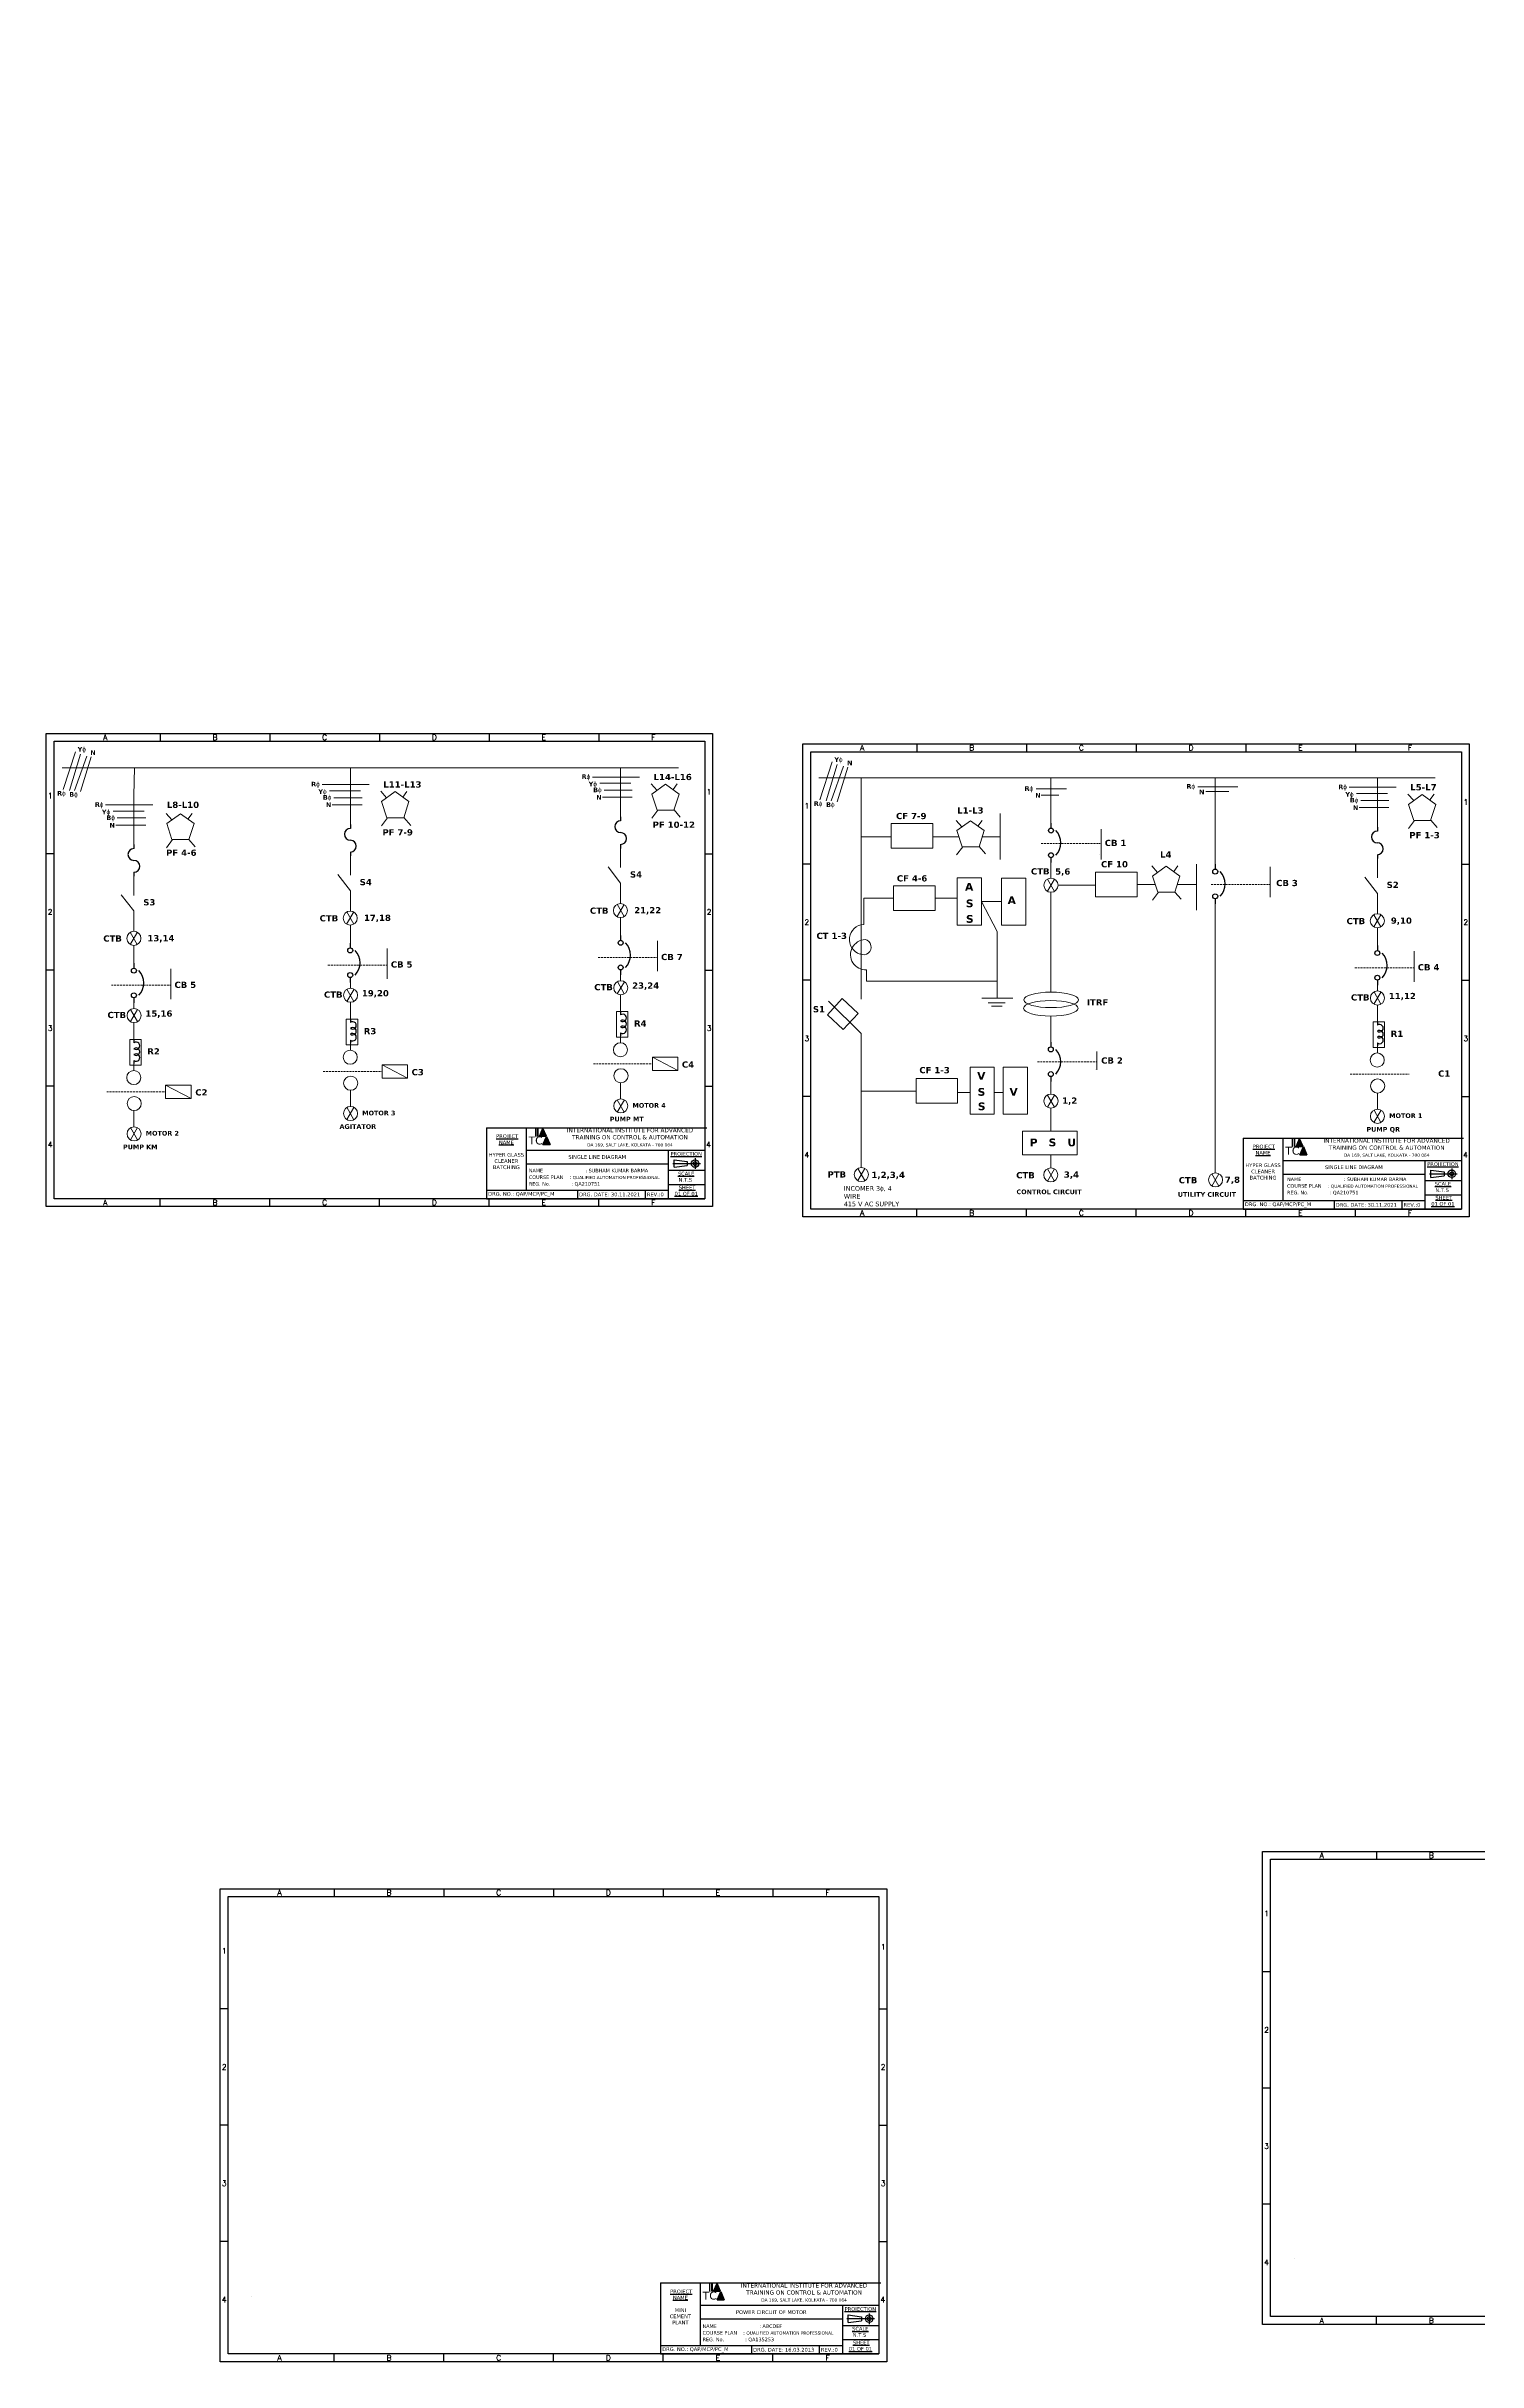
# Model space of a CAD drawing. Header units: millimetres. Extents: x -9791142 to 63260, y -4809864 to 11955173.
# Drawn here: x 27061 to 36272, y -11318 to 3579 of the extents above; entities that cross this region are included whole.
import ezdxf
from ezdxf.enums import TextEntityAlignment as Align

# ---------------------------------------------------------------- set-up
doc = ezdxf.new("R2010")
doc.units = ezdxf.units.MM
doc.header["$LTSCALE"] = 5
doc.header["$PDMODE"] = 1
doc.linetypes.add('DASHED', pattern=[0.75, 0.5, -0.25])
doc.styles.add('style2', font='verdana.ttf')

# ---------------------------------------------------------------- blocks, each defined once
blk = doc.blocks.new('Fuse')
at = {"color": 7}
for p, q in [((0, 0), (0.05, 0)), ((0.35, 0), (0.4, 0))]:
    blk.add_line(p, q, dxfattribs=at)
for centre, start, end in [((0.125, 0), 180, 0), ((0.275, 0), 0, 180)]:
    blk.add_arc(centre, 0.075, start, end, dxfattribs=at)
blk = doc.blocks.new('Circuit Breaker')
at = {"color": 7}
for p, q in [((0, 0), (0.049999, 0)), ((0.349999, 0), (0.399999, 0))]:
    blk.add_line(p, q, dxfattribs=at)
for centre in [(0.074999, 0), (0.324999, 0)]:
    blk.add_circle(centre, 0.025, dxfattribs=at)
blk.add_arc((0.199999, -0.081249), 0.18125, 46.39717, 133.6028, dxfattribs=at)
blk = doc.blocks.new('Inductor')
at = {"color": 7}
for p, q in [((0, 0), (0.05, 0)), ((0.35, 0), (0.4, 0))]:
    blk.add_line(p, q, dxfattribs=at)
for centre in [(0.1, 0.0375), (0.2, 0.0375), (0.3, 0.0375)]:
    blk.add_arc(centre, 0.0625, 323.1301, 216.8699, dxfattribs=at)

msp = doc.modelspace()

# ---------------------------------------------------------------- hatches: boundary and pattern name
h = msp.add_hatch(color=140)
h.paths.add_polyline_path([(30214, -3381), (30211, -3381), (30211, -3433), (30214, -3433)])
h.paths.add_polyline_path([(30226, -3381), (30223, -3381), (30223, -3433), (30226, -3433)])
for color, points in [(2, [(30257, -3381), (30234, -3433), (30280, -3433)]), (1, [(30280, -3434), (30257, -3486), (30303, -3486)]), (2, [(35126, -3447), (35103, -3499), (35149, -3499)]), (1, [(35150, -3500), (35127, -3553), (35173, -3553)]), (2, [(31377, -10813), (31354, -10865), (31400, -10865)]), (1, [(31401, -10866), (31378, -10919), (31424, -10919)])]:
    msp.add_hatch(color=color).paths.add_polyline_path(points)
h = msp.add_hatch(color=140)
h.paths.add_polyline_path([(35083, -3447), (35080, -3447), (35080, -3499), (35083, -3499)])
h.paths.add_polyline_path([(35095, -3447), (35092, -3447), (35092, -3499), (35095, -3499)])
h = msp.add_hatch(color=140)
h.paths.add_polyline_path([(31334, -10813), (31331, -10813), (31331, -10865), (31334, -10865)])
h.paths.add_polyline_path([(31347, -10813), (31344, -10813), (31344, -10865), (31347, -10865)])

# ---------------------------------------------------------------- linework, layer by layer
at = {"color": 6}
for p, q in [((27794, -842), (27794, -892)), ((28500, -842), (28500, -892)), ((29205, -842), (29205, -892)), ((29910, -842), (29910, -892)), ((30616, -842), (30616, -892)), ((32663, -909), (32663, -959)), ((33369, -909), (33369, -959)), ((34074, -909), (34074, -959)), ((34779, -909), (34779, -959)), ((35485, -909), (35485, -959)), ((27111, -1616), (27061, -1616)), ((31298, -1616), (31348, -1616)), ((31980, -1682), (31930, -1682)), ((36167, -1682), (36217, -1682)), ((27111, -2364), (27061, -2364)), ((31298, -2364), (31348, -2364)), ((31980, -2430), (31930, -2430)), ((36167, -2430), (36217, -2430)), ((27111, -3112), (27061, -3112)), ((31298, -3112), (31348, -3112)), ((31980, -3178), (31930, -3178)), ((36167, -3178), (36217, -3178)), ((27794, -3885), (27794, -3835)), ((28500, -3885), (28500, -3835)), ((29205, -3885), (29205, -3835)), ((29910, -3885), (29910, -3835)), ((30616, -3885), (30616, -3835)), ((32663, -3952), (32663, -3902)), ((33369, -3952), (33369, -3902)), ((34074, -3952), (34074, -3902)), ((34779, -3952), (34779, -3902)), ((35485, -3952), (35485, -3902)), ((35621, -8035), (35621, -8085)), ((28914, -8275), (28914, -8325)), ((29620, -8275), (29620, -8325)), ((30325, -8275), (30325, -8325)), ((31030, -8275), (31030, -8325)), ((31736, -8275), (31736, -8325)), ((34938, -8809), (34888, -8809)), ((28231, -9048), (28181, -9048)), ((32419, -9048), (32468, -9048)), ((34938, -9557), (34888, -9557)), ((28231, -9796), (28181, -9796)), ((32419, -9796), (32469, -9796)), ((34938, -10305), (34888, -10305)), ((28231, -10545), (28181, -10545)), ((32419, -10545), (32469, -10545)), ((35621, -11078), (35621, -11028)), ((28914, -11318), (28914, -11268)), ((29620, -11318), (29620, -11268)), ((30325, -11318), (30325, -11268)), ((31030, -11318), (31030, -11268)), ((31736, -11318), (31736, -11268))]:
    msp.add_line(p, q, dxfattribs=at)
at = {"lineweight": 9, "ltscale": 5}
for p, q in [((27250, -959), (27169, -1203)), ((27282, -975), (27211, -1208)), ((27322, -987), (27243, -1208)), ((27350, -992), (27281, -1215)), ((27322, -987), (27322, -987)), ((32119, -1025), (32038, -1269)), ((32151, -1041), (32080, -1275)), ((27255, -1062), (27163, -1062)), ((27255, -1062), (31129, -1062)), ((27628, -1062), (27625, -1241)), ((28656, -1062), (28656, -1062)), ((28836, -1170), (29139, -1170)), ((28844, -1062), (28844, -1062)), ((29018, -1427), (29018, -1062)), ((30575, -1122), (30878, -1122)), ((30623, -1162), (30823, -1162)), ((30757, -1062), (30757, -1404)), ((30953, -1165), (30991, -1208)), ((31121, -1166), (31094, -1203)), ((32124, -1128), (32032, -1128)), ((32191, -1053), (32112, -1275)), ((32124, -1128), (35998, -1128)), ((32219, -1059), (32150, -1281)), ((32191, -1053), (32191, -1053)), ((32304, -1128), (32304, -2552)), ((33525, -1128), (33525, -1128)), ((33525, -1128), (33525, -1451)), ((34470, -1185), (34728, -1185)), ((34583, -1128), (34583, -1715)), ((35444, -1188), (35748, -1188)), ((35626, -1128), (35626, -1470)), ((27169, -1203), (27172, -1193)), ((27211, -1208), (27211, -1208)), ((27281, -1215), (27281, -1215)), ((27443, -1301), (27747, -1301)), ((27625, -1241), (27625, -1583)), ((28884, -1211), (29084, -1211)), ((28901, -1301), (29093, -1301)), ((28911, -1255), (29093, -1255)), ((29214, -1214), (29251, -1257)), ((29382, -1215), (29355, -1251)), ((30640, -1252), (30832, -1252)), ((30650, -1206), (30832, -1206)), ((30996, -1335), (30957, -1387)), ((31101, -1334), (31141, -1381)), ((32038, -1269), (32042, -1259)), ((32080, -1275), (32080, -1275)), ((32150, -1281), (32150, -1281)), ((33431, -1198), (33625, -1198)), ((33462, -1239), (33577, -1239)), ((34522, -1215), (34670, -1215)), ((35492, -1228), (35692, -1228)), ((35509, -1319), (35701, -1319)), ((35519, -1273), (35701, -1273)), ((35822, -1232), (35860, -1274)), ((35991, -1232), (35963, -1269)), ((27491, -1341), (27691, -1341)), ((27508, -1432), (27701, -1432)), ((27518, -1385), (27701, -1385)), ((27832, -1356), (27869, -1398)), ((28000, -1356), (27972, -1393)), ((29257, -1384), (29218, -1436)), ((29361, -1383), (29406, -1433)), ((29406, -1433), (29406, -1433)), ((30757, -1480), (30757, -1480)), ((32916, -1401), (32953, -1443)), ((33084, -1401), (33056, -1438)), ((33200, -1357), (33200, -1652)), ((33848, -1457), (33848, -1653)), ((35865, -1401), (35826, -1453)), ((35970, -1400), (36010, -1447)), ((27874, -1525), (27835, -1577)), ((27979, -1524), (28020, -1571)), ((29018, -1528), (29018, -1528)), ((29018, -1630), (29018, -1754)), ((30757, -1581), (30757, -1705)), ((32304, -1506), (32498, -1506)), ((32765, -1506), (32933, -1506)), ((32958, -1571), (32919, -1622)), ((33063, -1570), (33104, -1616)), ((33084, -1506), (33200, -1506)), ((33838, -1619), (33838, -1619)), ((35626, -1546), (35626, -1546)), ((27625, -1659), (27625, -1659)), ((27625, -1761), (27625, -1884)), ((29018, -1854), (28937, -1749)), ((29018, -1754), (29018, -1754)), ((30757, -1805), (30676, -1701)), ((30757, -1705), (30757, -1705)), ((33549, -1779), (33503, -1857)), ((33504, -1779), (33548, -1858)), ((33525, -1641), (33525, -1773)), ((34175, -1693), (34212, -1736)), ((34343, -1694), (34316, -1731)), ((34462, -1683), (34462, -1978)), ((34937, -1700), (34937, -1896)), ((35626, -1871), (35545, -1767)), ((35626, -1648), (35626, -1771)), ((35626, -1771), (35626, -1771)), ((27625, -1984), (27544, -1880)), ((27625, -1884), (27625, -1884)), ((29018, -1854), (29018, -1984)), ((30757, -1805), (30757, -1936)), ((32322, -2070), (32322, -1902)), ((32322, -1902), (32513, -1902)), ((32780, -1901), (32923, -1901)), ((33079, -1923), (33208, -1924)), ((33079, -1923), (33179, -2115)), ((33208, -1924), (33208, -1906)), ((33525, -1817), (33525, -1820)), ((33525, -1864), (33525, -2506)), ((33572, -1818), (33813, -1818)), ((33813, -1818), (33813, -1818)), ((34081, -1814), (34198, -1814)), ((34217, -1863), (34179, -1915)), ((34322, -1862), (34363, -1909)), ((34338, -1814), (34462, -1814)), ((34583, -1905), (34583, -3546)), ((35626, -1871), (35626, -2002)), ((27625, -1984), (27625, -2115)), ((29040, -1990), (28994, -2069)), ((28995, -1990), (29040, -2069)), ((29018, -2029), (29018, -2030)), ((29018, -2075), (29018, -2221)), ((30734, -1941), (30779, -2020)), ((30779, -1942), (30734, -2020)), ((30757, -1980), (30757, -1982)), ((30757, -2026), (30757, -2173)), ((35648, -2008), (35603, -2086)), ((35603, -2008), (35648, -2087)), ((35626, -2047), (35626, -2048)), ((27648, -2121), (27602, -2199)), ((27602, -2121), (27647, -2200)), ((27625, -2159), (27625, -2161)), ((27625, -2205), (27625, -2352)), ((29255, -2225), (29255, -2421)), ((30994, -2176), (30994, -2372)), ((33179, -2115), (33179, -2544)), ((35626, -2093), (35626, -2239)), ((27862, -2356), (27862, -2551)), ((30757, -2363), (30757, -2432)), ((32338, -2362), (32338, -2435)), ((35863, -2243), (35863, -2439)), ((29042, -2487), (28996, -2566)), ((28996, -2487), (29041, -2566)), ((29018, -2412), (29018, -2481)), ((29018, -2524), (29018, -2528)), ((30781, -2439), (30735, -2517)), ((30736, -2438), (30780, -2517)), ((30757, -2476), (30757, -2480)), ((30757, -2523), (30757, -2653)), ((32338, -2435), (33179, -2435)), ((35650, -2505), (35604, -2583)), ((35605, -2504), (35649, -2584)), ((35626, -2430), (35626, -2499)), ((27649, -2618), (27603, -2696)), ((27604, -2617), (27648, -2696)), ((27625, -2542), (27625, -2612)), ((27625, -2655), (27625, -2659)), ((29018, -2572), (29018, -2701)), ((32094, -2564), (32304, -2772)), ((33080, -2544), (33281, -2544)), ((33122, -2575), (33231, -2575)), ((33144, -2597), (33211, -2597)), ((33211, -2597), (33211, -2597)), ((33231, -2575), (33231, -2575)), ((33525, -2660), (33525, -2830)), ((35626, -2542), (35626, -2546)), ((35626, -2589), (35626, -2719)), ((27625, -2702), (27625, -2832)), ((29018, -2739), (29018, -2739)), ((29018, -2777), (29018, -2777)), ((29018, -2816), (29018, -2880)), ((30757, -2691), (30757, -2691)), ((30757, -2729), (30757, -2729)), ((30757, -2767), (30757, -2831)), ((32304, -2772), (32304, -3633)), ((32304, -2772), (32304, -2772)), ((35626, -2757), (35626, -2757)), ((35626, -2795), (35626, -2795)), ((27625, -2870), (27625, -2870)), ((27625, -2908), (27625, -2908)), ((27625, -2946), (27625, -3010)), ((29222, -2973), (29386, -3059)), ((30961, -2925), (31125, -3011)), ((33820, -2889), (33820, -3005)), ((35626, -2833), (35626, -2898)), ((27829, -3104), (27993, -3190)), ((30757, -3089), (30757, -3094)), ((30757, -3094), (30757, -3193)), ((33525, -3081), (33525, -3162)), ((33811, -3004), (33811, -3004)), ((27625, -3268), (27625, -3273)), ((27625, -3273), (27625, -3372)), ((28996, -3247), (29041, -3327)), ((29041, -3248), (28996, -3326)), ((29018, -3138), (29018, -3142)), ((29018, -3142), (29018, -3242)), ((30781, -3199), (30735, -3278)), ((30735, -3199), (30780, -3278)), ((32304, -3144), (32656, -3144)), ((32656, -3144), (32656, -3144)), ((32925, -3152), (33005, -3152)), ((33160, -3152), (33219, -3152)), ((33219, -3152), (33219, -3152)), ((33549, -3168), (33503, -3246)), ((33504, -3168), (33548, -3247)), ((33525, -3206), (33525, -3208)), ((33525, -3253), (33525, -3303)), ((33527, -3206), (33527, -3209)), ((35650, -3266), (35604, -3344)), ((35605, -3265), (35649, -3344)), ((35626, -3155), (35626, -3160)), ((35626, -3160), (35626, -3259)), ((27649, -3378), (27603, -3457)), ((27604, -3378), (27648, -3457)), ((33525, -3303), (33525, -3401)), ((33525, -3553), (33525, -3610)), ((34583, -3546), (34583, -3669)), ((32329, -3640), (32284, -3719)), ((32284, -3640), (32329, -3719)), ((33548, -3643), (33503, -3722)), ((33503, -3643), (33548, -3722)), ((33525, -3610), (33525, -3637)), ((34562, -3675), (34607, -3754)), ((34607, -3676), (34562, -3754)), ((34583, -3669), (34583, -3669)), ((35090, -10657), (35090, -10657)), ((28384, -10896), (28384, -10896))]:
    msp.add_line(p, q, dxfattribs=at)
at = {"linetype": 'DASHED', "lineweight": 9, "ltscale": 5}
for p, q in [((33462, -1550), (33842, -1550)), ((34556, -1813), (34936, -1813)), ((28873, -2332), (29253, -2332)), ((30612, -2283), (30992, -2283)), ((35481, -2350), (35861, -2350)), ((27480, -2462), (27860, -2462)), ((30582, -2968), (30961, -2968)), ((33439, -2954), (33819, -2954)), ((28843, -3017), (29222, -3017)), ((35451, -3034), (35831, -3034)), ((27450, -3147), (27829, -3147))]:
    msp.add_line(p, q, dxfattribs=at)
at = {"color": 84}
for p, q in [((29894, -3379), (29894, -3835)), ((29894, -3379), (31312, -3379)), ((30149, -3379), (30149, -3781)), ((31298, -3355), (31298, -3835)), ((36167, -3421), (36167, -3902)), ((30149, -3523), (31298, -3523)), ((31063, -3523), (31063, -3835)), ((34763, -3445), (34763, -3902)), ((34763, -3445), (36181, -3445)), ((35018, -3445), (35018, -3847)), ((30149, -3611), (31063, -3611)), ((31063, -3651), (31298, -3651)), ((35018, -3589), (36167, -3589)), ((35018, -3677), (35932, -3677)), ((35932, -3589), (35932, -3902)), ((35932, -3718), (36167, -3718)), ((29894, -3781), (31063, -3781)), ((29894, -3835), (31298, -3835)), ((30479, -3781), (30479, -3835)), ((30915, -3781), (30915, -3835)), ((31063, -3743), (31298, -3743)), ((34763, -3847), (35932, -3847)), ((35348, -3847), (35348, -3902)), ((35784, -3847), (35784, -3902)), ((35932, -3810), (36167, -3810)), ((34763, -3902), (36167, -3902)), ((31014, -10811), (31014, -11268)), ((31014, -10811), (32432, -10811)), ((31269, -10811), (31269, -11214)), ((32419, -10787), (32419, -11268)), ((31269, -10955), (32419, -10955)), ((32184, -10955), (32184, -11268)), ((31269, -11043), (32184, -11043)), ((32184, -11084), (32419, -11084)), ((31014, -11214), (32184, -11214)), ((31014, -11268), (32419, -11268)), ((31599, -11214), (31599, -11268)), ((32035, -11214), (32035, -11268)), ((32184, -11176), (32419, -11176))]:
    msp.add_line(p, q, dxfattribs=at)
at = {"color": 140}
for p, q in [((30214, -3381), (30211, -3381)), ((30211, -3433), (30211, -3381)), ((30226, -3381), (30223, -3381)), ((30223, -3433), (30223, -3381)), ((30226, -3433), (30226, -3381)), ((35083, -3447), (35080, -3447)), ((35080, -3499), (35080, -3447)), ((35095, -3447), (35092, -3447)), ((35092, -3499), (35092, -3447)), ((35095, -3499), (35095, -3447)), ((31334, -10813), (31331, -10813)), ((31331, -10865), (31331, -10813)), ((31347, -10813), (31344, -10813)), ((31344, -10865), (31344, -10813)), ((31347, -10865), (31347, -10813))]:
    msp.add_line(p, q, dxfattribs=at)
at = {"color": 2}
for p, q in [((30234, -3433), (30257, -3381)), ((30280, -3433), (30257, -3381)), ((30234, -3433), (30280, -3433)), ((35103, -3499), (35126, -3447)), ((35103, -3499), (35149, -3499)), ((35149, -3499), (35126, -3447)), ((31354, -10865), (31377, -10813)), ((31354, -10865), (31400, -10865)), ((31400, -10865), (31377, -10813))]:
    msp.add_line(p, q, dxfattribs=at)
at = {"color": 4}
for p, q in [((30211, -3433), (30214, -3433)), ((30223, -3433), (30226, -3433)), ((35080, -3499), (35083, -3499)), ((35092, -3499), (35095, -3499)), ((31331, -10865), (31334, -10865)), ((31344, -10865), (31347, -10865))]:
    msp.add_line(p, q, dxfattribs=at)
at = {"color": 1}
for p, q in [((30257, -3486), (30280, -3434)), ((30257, -3486), (30303, -3486)), ((30280, -3434), (30303, -3486)), ((35127, -3553), (35150, -3500)), ((35127, -3553), (35173, -3553)), ((35150, -3500), (35173, -3553)), ((31378, -10919), (31401, -10866)), ((31401, -10866), (31424, -10919)), ((31378, -10919), (31424, -10919))]:
    msp.add_line(p, q, dxfattribs=at)
at = {"color": 160}
for p, q in [((31236, -3575), (31236, -3643)), ((31092, -3609), (31270, -3609)), ((31102, -3585), (31186, -3596)), ((31102, -3633), (31186, -3621)), ((35961, -3675), (36139, -3675)), ((35971, -3651), (36055, -3663)), ((35971, -3699), (36055, -3688)), ((36105, -3641), (36105, -3709)), ((32222, -11017), (32306, -11029)), ((32356, -11007), (32356, -11076)), ((32212, -11041), (32390, -11041)), ((32222, -11066), (32306, -11054))]:
    msp.add_line(p, q, dxfattribs=at)
at = {"color": 240}
for points in [[(27061, -842), (31348, -842), (31348, -3885), (27061, -3885)], [(27111, -892), (31298, -892), (31298, -3835), (27111, -3835)], [(31930, -909), (36217, -909), (36217, -3952), (31930, -3952)], [(31980, -959), (36167, -959), (36167, -3902), (31980, -3902)], [(34888, -8035), (39175, -8035), (39175, -11078), (34888, -11078)], [(34938, -8085), (39125, -8085), (39125, -11028), (34938, -11028)], [(28181, -8275), (32469, -8275), (32469, -11318), (28181, -11318)], [(28231, -8325), (32419, -8325), (32419, -11268), (28231, -11268)]]:
    msp.add_lwpolyline(points, close=True, dxfattribs=at)
at = {"lineweight": 9, "ltscale": 5}
for points in [[(31046, -1168), (30958, -1232), (30992, -1335), (31100, -1335), (31134, -1232)], [(29307, -1216), (29219, -1280), (29252, -1384), (29361, -1384), (29395, -1280)], [(35915, -1234), (35827, -1298), (35861, -1401), (35969, -1401), (36003, -1298)], [(27924, -1358), (27836, -1422), (27870, -1525), (27979, -1525), (28012, -1422)], [(32498, -1421), (32765, -1421), (32765, -1579), (32498, -1579)], [(33008, -1403), (32920, -1467), (32954, -1571), (33063, -1571), (33096, -1467)], [(32923, -1771), (33079, -1771), (33079, -2075), (32923, -2075)], [(33208, -1772), (33364, -1772), (33364, -2076), (33208, -2076)], [(33813, -1735), (34081, -1735), (34081, -1894), (33813, -1894)], [(34268, -1696), (34180, -1760), (34213, -1863), (34322, -1863), (34356, -1760)], [(32513, -1822), (32780, -1822), (32780, -1980), (32513, -1980)], [(28991, -2679), (29065, -2679), (29065, -2845), (28991, -2845)], [(30730, -2630), (30804, -2630), (30804, -2796), (30730, -2796)], [(32087, -2652), (32183, -2548), (32285, -2643), (32188, -2746)], [(27598, -2810), (27672, -2810), (27672, -2975), (27598, -2975)], [(35599, -2697), (35673, -2697), (35673, -2862), (35599, -2862)], [(29222, -2973), (29386, -2973), (29386, -3059), (29222, -3059)], [(30961, -2925), (31125, -2925), (31125, -3011), (30961, -3011)], [(27829, -3104), (27993, -3104), (27993, -3190), (27829, -3190)], [(32658, -3062), (32925, -3062), (32925, -3220), (32658, -3220)], [(33005, -2988), (33160, -2988), (33160, -3292), (33005, -3292)], [(33219, -2988), (33375, -2988), (33375, -3292), (33219, -3292)], [(33342, -3401), (33694, -3401), (33694, -3553), (33342, -3553)]]:
    msp.add_lwpolyline(points, close=True, dxfattribs=at)
at = {"color": 160}
for points in [[(31102, -3633), (31102, -3585)], [(31186, -3596), (31186, -3621)], [(35971, -3699), (35971, -3651)], [(36055, -3663), (36055, -3688)], [(32222, -11066), (32222, -11017)], [(32306, -11029), (32306, -11054)]]:
    msp.add_lwpolyline(points, dxfattribs=at)
at = {"lineweight": 9, "ltscale": 5}
for centre in [(33526, -1818), (30756, -1981), (29017, -2030), (35626, -2047), (27625, -2160), (29019, -2526), (30758, -2478), (35627, -2544), (27626, -2657), (29017, -2925), (30756, -2877), (35625, -2943), (27624, -3056), (29020, -3092), (30759, -3044), (35628, -3110), (27627, -3223), (29019, -3287), (30758, -3238), (33526, -3207), (35627, -3305), (27626, -3418), (32306, -3680), (33525, -3682), (34585, -3714)]:
    msp.add_circle(centre, 45.4, dxfattribs=at)
at = {"color": 160}
for centre, radius in [((31236, -3609), 24.3), ((31236, -3609), 12.5), ((36105, -3675), 24.3), ((36105, -3675), 12.5), ((32356, -11041), 24.3), ((32356, -11041), 12.5)]:
    msp.add_circle(centre, radius, dxfattribs=at)
at = {"lineweight": 9, "ltscale": 5}
for centre, radius, start, end in [((32326, -2168), 97.4, 92.3881, 252.8568), ((32334, -2265), 97.4, 92.3881, 272.3881), ((32319, -2216), 49.6, 244.4326, 76.8079)]:
    msp.add_arc(centre, radius, start, end, dxfattribs=at)
for centre in [(33527, -2556), (33525, -2610)]:
    msp.add_ellipse(centre, major_axis=(176, 0), ratio=0.28361, dxfattribs=at)
at = {"lineweight": 9}
for p in [(34502, 3579), (34362, 3439), (34403, 3538), (34406, 3439), (34406, 3439), (34434, 3507), (34434, 3507), (34502, 3535), (34502, 3535), (34570, 3507), (34598, 3439), (34598, 3439), (34601, 3538), (34642, 3439), (34403, 3340), (34434, 3371), (34502, 3343), (34502, 3343), (34502, 3299), (34570, 3371), (34601, 3340), (34749, 3049), (34762, 3081), (34762, 3017), (34794, 3094), (34794, 3004), (34826, 3081), (34826, 3017), (34840, 3049)]:
    msp.add_point(p, dxfattribs=at)

# ---------------------------------------------------------------- block references
at = {"lineweight": 9, "ltscale": 5, "rotation": 270}
for name, p, xscale, yscale, zscale in [('Fuse', (29018, -1427), 508, 508, 508), ('Fuse', (30757, -1378), 508, 508, 508), ('Circuit Breaker', (33526, -1419), 635, 635, 635), ('Fuse', (35626, -1444), 508, 508, 508), ('Fuse', (27625, -1557), 508, 508, 508), ('Circuit Breaker', (34583, -1683), 635, 635, 635), ('Circuit Breaker', (29017, -2190), 635, 635, 635), ('Circuit Breaker', (30757, -2141), 635, 635, 635), ('Circuit Breaker', (35626, -2207), 635, 635, 635), ('Circuit Breaker', (27625, -2320), 635, 635, 635), ('Inductor', (30757, -2634), 381, 381, 381), ('Inductor', (27625, -2813), 381, 381, 381), ('Inductor', (29018, -2682), 381, 381, 381), ('Circuit Breaker', (33525, -2827), 635, 635, 635), ('Inductor', (35626, -2700), 381, 381, 381)]:
    msp.add_blockref(name, p, dxfattribs=dict(at, xscale=xscale, yscale=yscale, zscale=zscale))

# ---------------------------------------------------------------- texts
at = {"color": 140, "style": 'style2'}
for p in [(30210, -3486), (35079, -3552), (31330, -10918)]:
    msp.add_text('TC', height=50.9, dxfattribs=at).set_placement(p, align=Align.CENTER)
at = {"color": 2, "char_height": 35, "attachment_point": 5, "style": 'style2'}
for s, insert, width in [('{\\Fromans|c0;A}', (27441, -867), 705.35), ('{\\Fromans|c0;B}', (28147, -867), 705.35), ('{\\Fromans|c0;C}', (28852, -867), 705.35), ('{\\Fromans|c0;D}', (29558, -867), 705.35), ('{\\Fromans|c0;E}', (30263, -867), 705.35), ('\\pxqc;{\\Fromans|c0;F}', (30968, -867), 705.35), ('{\\Fromans|c0;A}', (32311, -934), 705.35), ('{\\Fromans|c0;B}', (33016, -934), 705.35), ('{\\Fromans|c0;C}', (33721, -934), 705.35), ('{\\Fromans|c0;D}', (34427, -934), 705.35), ('{\\Fromans|c0;E}', (35132, -934), 705.35), ('\\pxqc;{\\Fromans|c0;F}', (35837, -934), 705.35), ('{\\Fromans|c0;1}', (27086, -1242), 50), ('{\\Fromans|c0;1}', (31326, -1217), 50), ('{\\Fromans|c0;1}', (31955, -1308), 50), ('{\\Fromans|c0;1}', (36195, -1283), 50), ('{\\Fromans|c0;2}', (27086, -1990), 50), ('{\\Fromans|c0;2}', (31326, -1990), 50), ('{\\Fromans|c0;2}', (31955, -2056), 50), ('{\\Fromans|c0;2}', (36195, -2056), 50), ('{\\Fromans|c0;3}', (27086, -2738), 50), ('{\\Fromans|c0;3}', (31326, -2738), 50), ('{\\Fromans|c0;3}', (31955, -2804), 50), ('{\\Fromans|c0;3}', (36195, -2804), 50), ('{\\Fromans|c0;4}', (27086, -3486), 50), ('{\\Fromans|c0;4}', (31323, -3486), 50), ('{\\Fromans|c0;4}', (31955, -3553), 50), ('{\\Fromans|c0;4}', (36192, -3553), 50), ('{\\Fromans|c0;A}', (27441, -3860), 705.35), ('{\\Fromans|c0;B}', (28147, -3860), 705.35), ('{\\Fromans|c0;C}', (28852, -3860), 705.35), ('{\\Fromans|c0;D}', (29558, -3860), 705.35), ('{\\Fromans|c0;E}', (30263, -3860), 705.35), ('\\pxqc;{\\Fromans|c0;F}', (30968, -3860), 705.35), ('{\\Fromans|c0;A}', (32311, -3927), 705.35), ('{\\Fromans|c0;B}', (33016, -3927), 705.35), ('{\\Fromans|c0;C}', (33721, -3927), 705.35), ('{\\Fromans|c0;D}', (34427, -3927), 705.35), ('{\\Fromans|c0;E}', (35132, -3927), 705.35), ('\\pxqc;{\\Fromans|c0;F}', (35837, -3927), 705.35), ('{\\Fromans|c0;A}', (35268, -8060), 705.35), ('{\\Fromans|c0;B}', (35973, -8060), 705.35), ('{\\Fromans|c0;A}', (28562, -8300), 705.35), ('{\\Fromans|c0;B}', (29267, -8300), 705.35), ('{\\Fromans|c0;C}', (29972, -8300), 705.35), ('{\\Fromans|c0;D}', (30678, -8300), 705.35), ('{\\Fromans|c0;E}', (31383, -8300), 705.35), ('\\pxqc;{\\Fromans|c0;F}', (32088, -8300), 705.35), ('{\\Fromans|c0;1}', (34913, -8434), 50), ('{\\Fromans|c0;1}', (32446, -8649), 50), ('{\\Fromans|c0;1}', (28206, -8674), 50), ('{\\Fromans|c0;2}', (34913, -9183), 50), ('{\\Fromans|c0;2}', (28206, -9422), 50), ('{\\Fromans|c0;2}', (32446, -9422), 50), ('{\\Fromans|c0;3}', (34913, -9931), 50), ('{\\Fromans|c0;3}', (28206, -10170), 50), ('{\\Fromans|c0;3}', (32446, -10170), 50), ('{\\Fromans|c0;4}', (34913, -10679), 50), ('{\\Fromans|c0;4}', (28206, -10919), 50), ('{\\Fromans|c0;4}', (32444, -10919), 50), ('{\\Fromans|c0;A}', (35268, -11053), 705.35), ('{\\Fromans|c0;B}', (35973, -11053), 705.35), ('{\\Fromans|c0;A}', (28562, -11293), 705.35), ('{\\Fromans|c0;B}', (29267, -11293), 705.35), ('{\\Fromans|c0;C}', (29972, -11293), 705.35), ('{\\Fromans|c0;D}', (30678, -11293), 705.35), ('{\\Fromans|c0;E}', (31383, -11293), 705.35), ('\\pxqc;{\\Fromans|c0;F}', (32088, -11293), 705.35)]:
    msp.add_mtext(s, dxfattribs=dict(at, insert=insert, width=width))
at = {"lineweight": 9, "ltscale": 5, "attachment_point": 1}
for s, width, insert, char_height in [('{\\fVerdana|b1|i0|c0|p34;Y\\fISOCPEUR|b1|i0|c0|p34;ɸ}', 64.53, (27263, -929), 30), ('{\\fVerdana|b1|i0|c0|p34;N}', 64.53, (27345, -950), 30), ('{\\fVerdana|b1|i0|c0|p34;Y\\fISOCPEUR|b1|i0|c0|p34;ɸ}', 64.53, (32132, -995), 30), ('{\\fVerdana|b1|i0|c0|p34;N}', 64.53, (32214, -1016), 30), ('{\\fVerdana|b1|i0|c0|p34;R\\fISOCPEUR|b1|i0|c0|p34;ɸ}', 64.53, (28766, -1153), 30), ('{\\fVerdana|b1|i0|c0|p34;L11-L13}', 334.85, (29230, -1150), 40), ('{\\fVerdana|b1|i0|c0|p34;R\\fISOCPEUR|b1|i0|c0|p34;ɸ}', 64.53, (30506, -1105), 30), ('{\\fVerdana|b1|i0|c0|p34;Y\\fISOCPEUR|b1|i0|c0|p34;ɸ}', 64.53, (30551, -1152), 30), ('{\\fVerdana|b1|i0|c0|p34;B\\fISOCPEUR|b1|i0|c0|p34;ɸ}', 64.53, (30580, -1190), 30), ('{\\fVerdana|b1|i0|c0|p34;L14-L16}', 334.85, (30969, -1102), 40), ('{\\fVerdana|b1|i0|c0|p34;R\\fISOCPEUR|b1|i0|c0|p34;ɸ}', 64.53, (33356, -1181), 30), ('{\\fVerdana|b1|i0|c0|p34;R\\fISOCPEUR|b1|i0|c0|p34;ɸ}', 64.53, (34398, -1167), 30), ('{\\fVerdana|b1|i0|c0|p34;R\\fISOCPEUR|b1|i0|c0|p34;ɸ}', 64.53, (35375, -1171), 30), ('{\\fVerdana|b1|i0|c0|p34;L5-L7}', 334.85, (35838, -1168), 40), ('{\\fVerdana|b1|i0|c0|p34;R\\fISOCPEUR|b1|i0|c0|p34;ɸ}', 64.53, (27131, -1212), 30), ('{\\fVerdana|b1|i0|c0|p34;B\\fISOCPEUR|b1|i0|c0|p34;ɸ}', 64.53, (27209, -1219), 30), ('{\\fVerdana|b1|i0|c0|p34;R\\fISOCPEUR|b1|i0|c0|p34;ɸ}', 64.53, (27374, -1284), 30), ('{\\fVerdana|b1|i0|c0|p34;Y\\fISOCPEUR|b1|i0|c0|p34;ɸ}', 64.53, (27419, -1332), 30), ('{\\fVerdana|b1|i0|c0|p34;L8-L10}', 334.85, (27837, -1281), 40), ('{\\fVerdana|b1|i0|c0|p34;Y\\fISOCPEUR|b1|i0|c0|p34;ɸ}', 64.53, (28812, -1201), 30), ('{\\fVerdana|b1|i0|c0|p34;B\\fISOCPEUR|b1|i0|c0|p34;ɸ}', 64.53, (28841, -1238), 30), ('{\\fVerdana|b1|i0|c0|p34;N}', 64.53, (28861, -1286), 30), ('{\\fVerdana|b1|i0|c0|p34;N}', 64.53, (30600, -1238), 30), ('{\\fVerdana|b1|i0|c0|p34;R\\fISOCPEUR|b1|i0|c0|p34;ɸ}', 64.53, (32000, -1278), 30), ('{\\fVerdana|b1|i0|c0|p34;B\\fISOCPEUR|b1|i0|c0|p34;ɸ}', 64.53, (32079, -1285), 30), ('{\\fVerdana|b1|i0|c0|p34;L1-L3}', 334.85, (32923, -1317), 40), ('{\\fVerdana|b1|i0|c0|p34;N}', 64.53, (33425, -1225), 30), ('{\\fVerdana|b1|i0|c0|p34;N}', 64.53, (34479, -1203), 30), ('{\\fVerdana|b1|i0|c0|p34;Y\\fISOCPEUR|b1|i0|c0|p34;ɸ}', 64.53, (35420, -1219), 30), ('{\\fVerdana|b1|i0|c0|p34;B\\fISOCPEUR|b1|i0|c0|p34;ɸ}', 64.53, (35449, -1256), 30), ('{\\fVerdana|b1|i0|c0|p34;N}', 64.53, (35469, -1304), 30), ('{\\fVerdana|b1|i0|c0|p34;B\\fISOCPEUR|b1|i0|c0|p34;ɸ}', 64.53, (27448, -1369), 30), ('{\\fVerdana|b1|i0|c0|p34;N}', 64.53, (27468, -1417), 30), ('{\\fVerdana|b1|i0|c0|p34;PF 7-9}', 334.85, (29224, -1458), 40), ('{\\fVerdana|b1|i0|c0|p34;PF 10-12}', 334.85, (30963, -1409), 40), ('{\\fVerdana|b1|i0|c0|p34;CF 7-9}', 334.85, (32529, -1353), 40), ('{\\fVerdana|b1|i0|c0|p34;PF 1-3}', 334.85, (35832, -1476), 40), ('{\\fVerdana|b1|i0|c0|p34;PF 4-6}', 334.85, (27832, -1589), 40), ('{\\fVerdana|b1|i0|c0|p34;CB 1}', 216.88, (33872, -1526), 40), ('{\\fVerdana|b1|i0|c0|p34;L4}', 334.85, (34228, -1601), 40), ('{\\fVerdana|b1|i0|c0|p34;S4}', 125.86, (29078, -1778), 40), ('{\\fVerdana|b1|i0|c0|p34;S4}', 125.86, (30817, -1729), 40), ('{\\fVerdana|b1|i0|c0|p34;CF 4-6}', 334.85, (32534, -1754), 40), ('{\\fVerdana|b1|i0|c0|p34;CTB}', 22.56, (33397, -1709), 40), ('{\\fVerdana|b1|i0|c0|p34;5,6}', 176.82, (33553, -1710), 40), ('{\\fVerdana|b1|i0|c0|p34;CF 10}', 334.85, (33848, -1663), 40), ('{\\fVerdana|b1|i0|c0|p34;CB 3}', 216.88, (34975, -1784), 40), ('{\\fVerdana|b1|i0|c0|p34;S3}', 125.86, (27685, -1908), 40), ('{\\fVerdana|b1|i0|c0|p34;A}', 97.45, (32973, -1803), 50), ('{\\fVerdana|b1|i0|c0|p34;S}', 97.45, (32978, -1910), 50), ('{\\fVerdana|b1|i0|c0|p34;A}', 97.45, (33247, -1890), 50), ('{\\fVerdana|b1|i0|c0|p34;S2}', 125.86, (35686, -1796), 40), ('{\\fVerdana|b1|i0|c0|p34;CTB}', 22.56, (28820, -2011), 40), ('{\\fVerdana|b1|i0|c0|p34;17,18}', 176.82, (29105, -2008), 40), ('{\\fVerdana|b1|i0|c0|p34;CTB}', 22.56, (30559, -1962), 40), ('{\\fVerdana|b1|i0|c0|p34;21,22}', 176.82, (30844, -1959), 40), ('{\\fVerdana|b1|i0|c0|p34;S}', 97.45, (32979, -2010), 50), ('{\\fVerdana|b1|i0|c0|p34;CTB}', 22.56, (35428, -2029), 40), ('{\\fVerdana|b1|i0|c0|p34;9,10}', 176.82, (35713, -2026), 40), ('{\\fVerdana|b1|i0|c0|p34;CTB}', 22.56, (27428, -2141), 40), ('{\\fVerdana|b1|i0|c0|p34;13,14}', 176.82, (27712, -2139), 40), ('{\\fVerdana|b1|i0|c0|p34;CT 1-3}', 194.45, (32017, -2124), 40), ('{\\fVerdana|b1|i0|c0|p34;CB 5}', 216.88, (29278, -2308), 40), ('{\\fVerdana|b1|i0|c0|p34;CB 7}', 216.88, (31017, -2260), 40), ('{\\fVerdana|b1|i0|c0|p34;CB 4}', 216.88, (35886, -2326), 40), ('{\\fVerdana|b1|i0|c0|p34;CB 5}', 216.88, (27886, -2439), 40), ('{\\fVerdana|b1|i0|c0|p34;CTB}', 22.56, (28848, -2502), 40), ('{\\fVerdana|b1|i0|c0|p34;19,20}', 176.82, (29092, -2493), 40), ('{\\fVerdana|b1|i0|c0|p34;CTB}', 22.56, (30587, -2454), 40), ('{\\fVerdana|b1|i0|c0|p34;23,24}', 176.82, (30831, -2444), 40), ('{\\fVerdana|b1|i0|c0|p34;CTB}', 22.56, (35456, -2520), 40), ('{\\fVerdana|b1|i0|c0|p34;11,12}', 176.82, (35700, -2511), 40), ('{\\fVerdana|b1|i0|c0|p34;CTB}', 22.56, (27455, -2633), 40), ('{\\fVerdana|b1|i0|c0|p34;15,16}', 176.82, (27699, -2624), 40), ('{\\fVerdana|b1|i0|c0|p34;S1}', 125.86, (31994, -2596), 40), ('{\\fVerdana|b1|i0|c0|p34;ITRF}', 334.85, (33757, -2552), 40), ('{\\fVerdana|b1|i0|c0|p34;R3}', 22.56, (29104, -2737), 40), ('{\\fVerdana|b1|i0|c0|p34;R4}', 22.56, (30843, -2688), 40), ('{\\fVerdana|b1|i0|c0|p34;R1}', 22.56, (35712, -2754), 40), ('{\\fVerdana|b1|i0|c0|p34;R2}', 22.56, (27711, -2867), 40), ('{\\fVerdana|b1|i0|c0|p34;C4}', 22.56, (31151, -2952), 40), ('{\\fVerdana|b1|i0|c0|p34;CB 2}', 216.88, (33849, -2926), 40), ('{\\fVerdana|b1|i0|c0|p34;C3}', 22.56, (29412, -3001), 40), ('{\\fVerdana|b1|i0|c0|p34;CF 1-3}', 334.85, (32679, -2988), 40), ('{\\fVerdana|b1|i0|c0|p34;V}', 97.45, (33051, -3020), 50), ('{\\fVerdana|b1|i0|c0|p34;S}', 97.45, (33054, -3123), 50), ('{\\fVerdana|b1|i0|c0|p34;V}', 97.45, (33259, -3122), 50), ('{\\fVerdana|b1|i0|c0|p34;C1}', 22.56, (36017, -3010), 40), ('{\\fVerdana|b1|i0|c0|p34;C2}', 22.56, (28020, -3131), 40), ('{\\fVerdana|b1|i0|c0|p34;MOTOR 3}', 508.5, (29094, -3269), 30), ('{\\fVerdana|b1|i0|c0|p34;MOTOR 4}', 508.5, (30833, -3220), 30), ('{\\fVerdana|b1|i0|c0|p34;S}', 97.45, (33055, -3216), 50), ('{\\fVerdana|b1|i0|c0|p34;1,2}', 176.82, (33598, -3184), 40), ('{\\fVerdana|b1|i0|c0|p34;MOTOR 2}', 508.5, (27701, -3399), 30), ('{\\fVerdana|b1|i0|c0|p34;AGITATOR}', 508.5, (28948, -3356), 30), ('{\\fVerdana|b1|i0|c0|p34;PUMP MT}', 508.5, (30687, -3308), 30), ('{\\fVerdana|b1|i0|c0|p34;PUMP QR}', 508.5, (35556, -3374), 30), ('{\\fVerdana|b1|i0|c0|p34;MOTOR 1}', 508.5, (35702, -3286), 30), ('{\\fVerdana|b1|i0|c0|p34;PUMP KM}', 508.5, (27555, -3487), 30), ('{\\fVerdana|b1|i0|c0|p34;P   S   U}', 288.36, (33389, -3448), 50), ('{\\fVerdana|b1|i0|c0|p34;PTB}', 22.56, (32088, -3659), 40), ('{\\fVerdana|b1|i0|c0|p34;1,2,3,4}', 504.82, (32371, -3662), 40), ('{\\fVerdana|b1|i0|c0|p34;CTB}', 22.56, (33302, -3664), 40), ('{\\fVerdana|b1|i0|c0|p34;3,4}', 176.82, (33609, -3660), 40), ('{\\fVerdana|b1|i0|c0|p34;CTB}', 22.56, (34348, -3696), 40), ('{\\fVerdana|b1|i0|c0|p34;7,8}', 176.82, (34645, -3693), 40), ('{\\fVerdana|b0|i0|c0|p34;INCOMER 3\\fISOCPEUR|b0|i0|c0|p34;ɸ\\fVerdana|b0|i0|c0|p34;, 4 WIRE\\P415 V AC SUPPLY}', 364.26, (32193, -3754), 30), ('{\\fVerdana|b1|i0|c0|p34;CONTROL CIRCUIT}', 508.5, (33304, -3776), 30), ('{\\fVerdana|b1|i0|c0|p34;UTILITY CIRCUIT}', 508.5, (34342, -3793), 30)]:
    msp.add_mtext_dynamic_manual_height_columns(s, width=width, gutter_width=12.5, heights=[0], dxfattribs=dict(at, insert=insert, char_height=char_height))
at = {"color": 211, "char_height": 24, "style": 'style2'}
for s, insert, width, attachment_point in [('\\pxqc;\\P {\\LPROJECT\\PNAME} \\P\\PHYPER GLASS CLEANER BATCHING', (29894, -3513), 254.85, 4), ('\\pxqc;SINGLE LINE DIAGRAM', (30606, -3567), 914.86, 5), ('\\pxqc;{\\LPROJECTION} ', (31179, -3550), 235, 5), ('\\pxqc;\\P {\\LPROJECT\\PNAME} \\P\\PHYPER GLASS CLEANER BATCHING', (34763, -3580), 254.85, 4), (' {\\LSCALE} \\PN.T.S\\P ', (31173, -3714), 235, 5), ('\\pxqc;SINGLE LINE DIAGRAM', (35475, -3633), 914.86, 5), ('\\pxqc;{\\LPROJECTION} ', (36048, -3616), 235, 5), (' DRG. NO.: QAP/MCP/PC_M', (29894, -3808), 579.28, 4), (' DRG. DATE: 30.11.2021', (30479, -3808), 457.43, 4), (' REV.:0 ', (30915, -3808), 457.43, 4), (' {\\LSHEET\\P01 OF 01\\P} ', (31179, -3803), 235, 5), (' DRG. NO.: QAP/MCP/PC_M', (34763, -3875), 579.28, 4), (' DRG. DATE: 30.11.2021', (35348, -3875), 457.43, 4), (' REV.:0 ', (35784, -3875), 457.43, 4), (' {\\LSHEET\\P01 OF 01\\P} ', (36048, -3869), 235, 5), (' {\\LSCALE} \\PN.T.S\\P ', (36043, -3780), 235, 5), ('\\pxqc;\\P {\\LPROJECT\\PNAME} \\P\\PMINI\\PCEMENT\\PPLANT', (31014, -10946), 254.85, 4), ('\\pxqc;POWER CIRCUIT OF MOTOR', (31726, -10999), 914.86, 5), ('\\pxqc;{\\LPROJECTION} ', (32299, -10982), 235, 5), (' {\\LSCALE} \\PN.T.S\\P ', (32294, -11146), 235, 5), (' DRG. NO.: QAP/MCP/PC_M', (31014, -11241), 579.28, 4), (' DRG. DATE: 16.03.2013', (31599, -11241), 457.43, 4), (' REV.:0 ', (32035, -11241), 457.43, 4), (' {\\LSHEET\\P01 OF 01\\P} ', (32300, -11235), 235, 5)]:
    msp.add_mtext(s, dxfattribs=dict(at, insert=insert, width=width, attachment_point=attachment_point))
at = {"color": 140, "width": 963.12, "attachment_point": 2, "style": 'style2'}
for s, insert, char_height in [('INTERNATIONAL INSTITUTE FOR ADVANCED\\PTRAINING ON CONTROL & AUTOMATION', (30817, -3381), 27), ('DA 169, SALT LAKE, KOLKATA - 700 064', (30817, -3479), 20), ('INTERNATIONAL INSTITUTE FOR ADVANCED\\PTRAINING ON CONTROL & AUTOMATION', (35686, -3448), 27), ('DA 169, SALT LAKE, KOLKATA - 700 064', (35686, -3545), 20), ('INTERNATIONAL INSTITUTE FOR ADVANCED\\PTRAINING ON CONTROL & AUTOMATION', (31937, -10814), 27), ('DA 169, SALT LAKE, KOLKATA - 700 064', (31937, -10911), 20)]:
    msp.add_mtext(s, dxfattribs=dict(at, insert=insert, char_height=char_height))
at = {"color": 211, "char_height": 22.8, "width": 1173.88, "attachment_point": 4, "line_spacing_factor": 1.125, "style": 'style2'}
for s, insert in [('^INAME^I^I^I: SUBHAM KUMAR BARMA\\P^ICOURSE PLAN    : {\\H0.87719x;QUALIFIED AUTOMATION PROFESSIONAL}              \\P^IREG. No.^I^I: QA210751', (30075, -3699)), ('^INAME^I^I^I: SUBHAM KUMAR BARMA\\P^ICOURSE PLAN    : {\\H0.87719x;QUALIFIED AUTOMATION PROFESSIONAL}              \\P^IREG. No.^I^I: QA210751', (34954, -3755)), ('^INAME^I^I^I: ABCDEF\\P^ICOURSE PLAN    : {\\H0.87719x;QUALIFIED AUTOMATION PROFESSIONAL}              \\P^IREG. No.^I^I: QA135253', (31193, -11134))]:
    msp.add_mtext(s, dxfattribs=dict(at, insert=insert))

doc.saveas('drawing.dxf')
